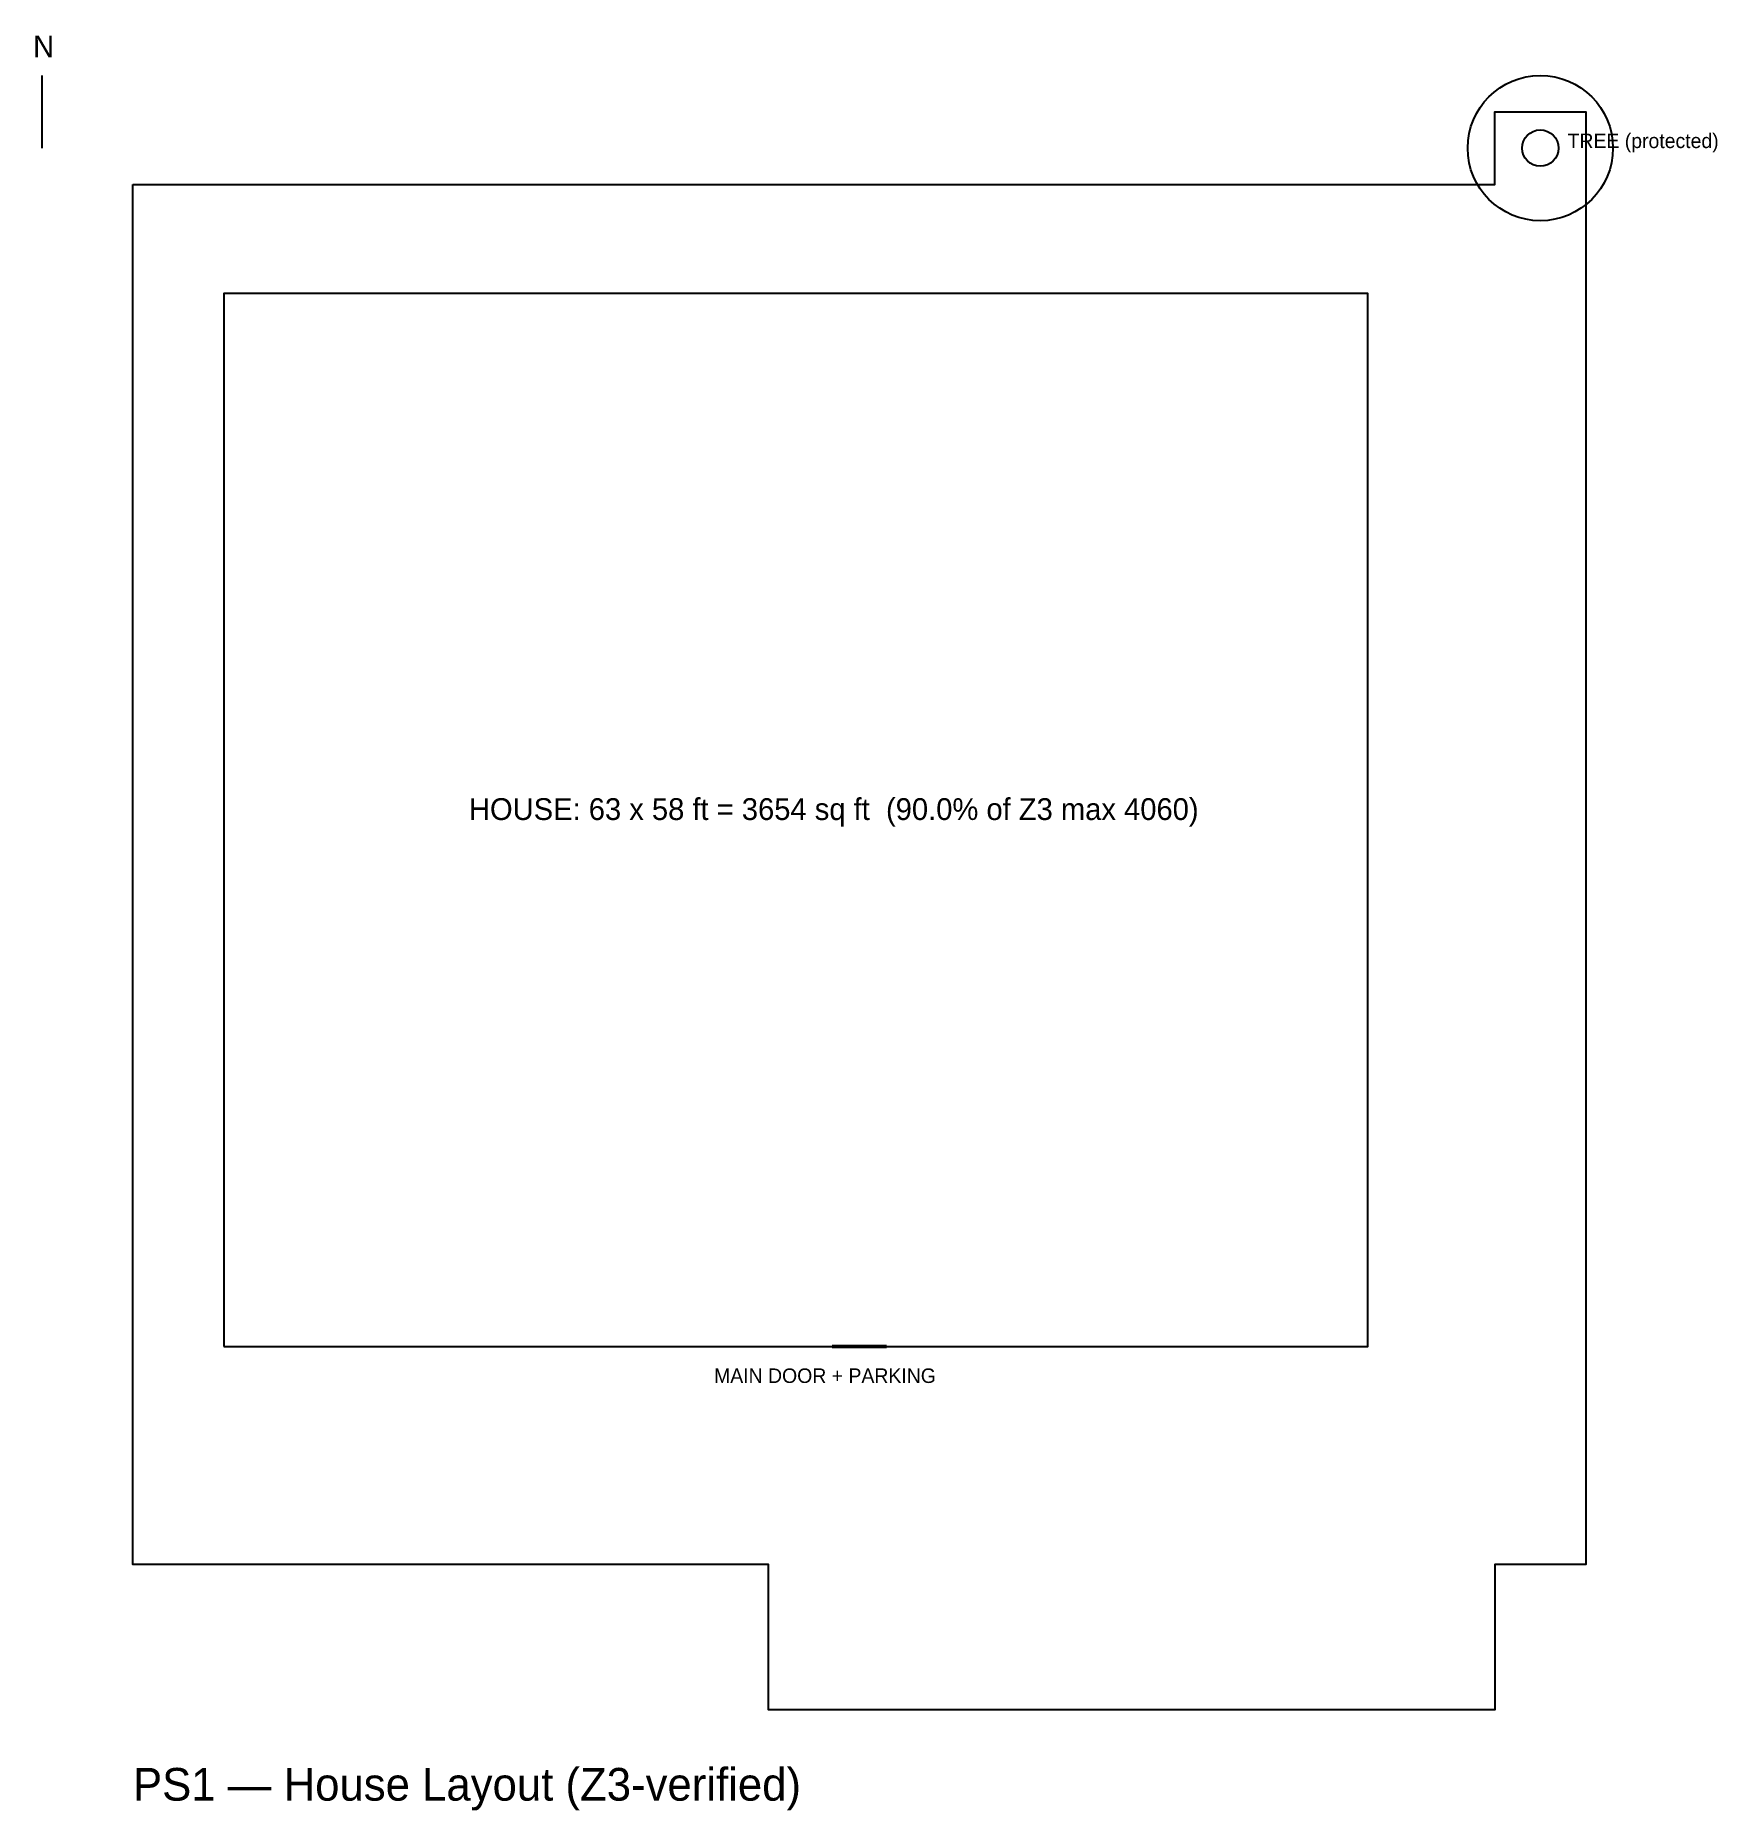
# Model space of a CAD drawing. Header units: metres. Extents: x -5.4 to 87.3, y -5.5 to 92.2.
import ezdxf

# ---------------------------------------------------------------- set-up
doc = ezdxf.new("R2010")
doc.units = ezdxf.units.M

msp = doc.modelspace()

# ---------------------------------------------------------------- linework, layer by layer
at = {"layer": 'DOOR', "color": 5, "lineweight": 50}
msp.add_line((38.5, 20), (41.5, 20), dxfattribs=at)
at = {"layer": 'HOUSE', "color": 3}
msp.add_lwpolyline([(5, 20), (68, 20), (68, 78), (5, 78), (5, 20)], close=True, dxfattribs=at)
at = {"layer": 'LABELS', "color": 7}
msp.add_line((-5, 86), (-5, 90), dxfattribs=at)
at = {"layer": 'PLOT', "color": 1}
msp.add_lwpolyline([(0, 84), (75, 84), (75, 88), (80, 88), (80, 8), (75, 8), (75, 0), (35, 0), (35, 8), (0, 8), (0, 84)], close=True, dxfattribs=at)
at = {"layer": 'TREE', "color": 3}
for radius in [4, 1]:
    msp.add_circle((77.5, 86), radius, dxfattribs=at)

# ---------------------------------------------------------------- texts
at = {"layer": 'LABELS', "color": 7}
for s, height, p in [('N', 1.2, (-5.5, 91)), ('HOUSE: 63 x 58 ft = 3654 sq ft  (90.0% of Z3 max 4060)', 1.2, (18.5, 49)), ('PS1 — House Layout (Z3-verified)', 1.8, (0, -5))]:
    msp.add_text(s, height=height, dxfattribs=at).set_placement(p)
at = {"layer": 'LABELS', "color": 3}
msp.add_text('TREE (protected)', height=0.8, dxfattribs=at).set_placement((79, 86))
at = {"layer": 'LABELS', "color": 5}
msp.add_text('MAIN DOOR + PARKING', height=0.8, dxfattribs=at).set_placement((32, 18))

doc.saveas('drawing.dxf')
